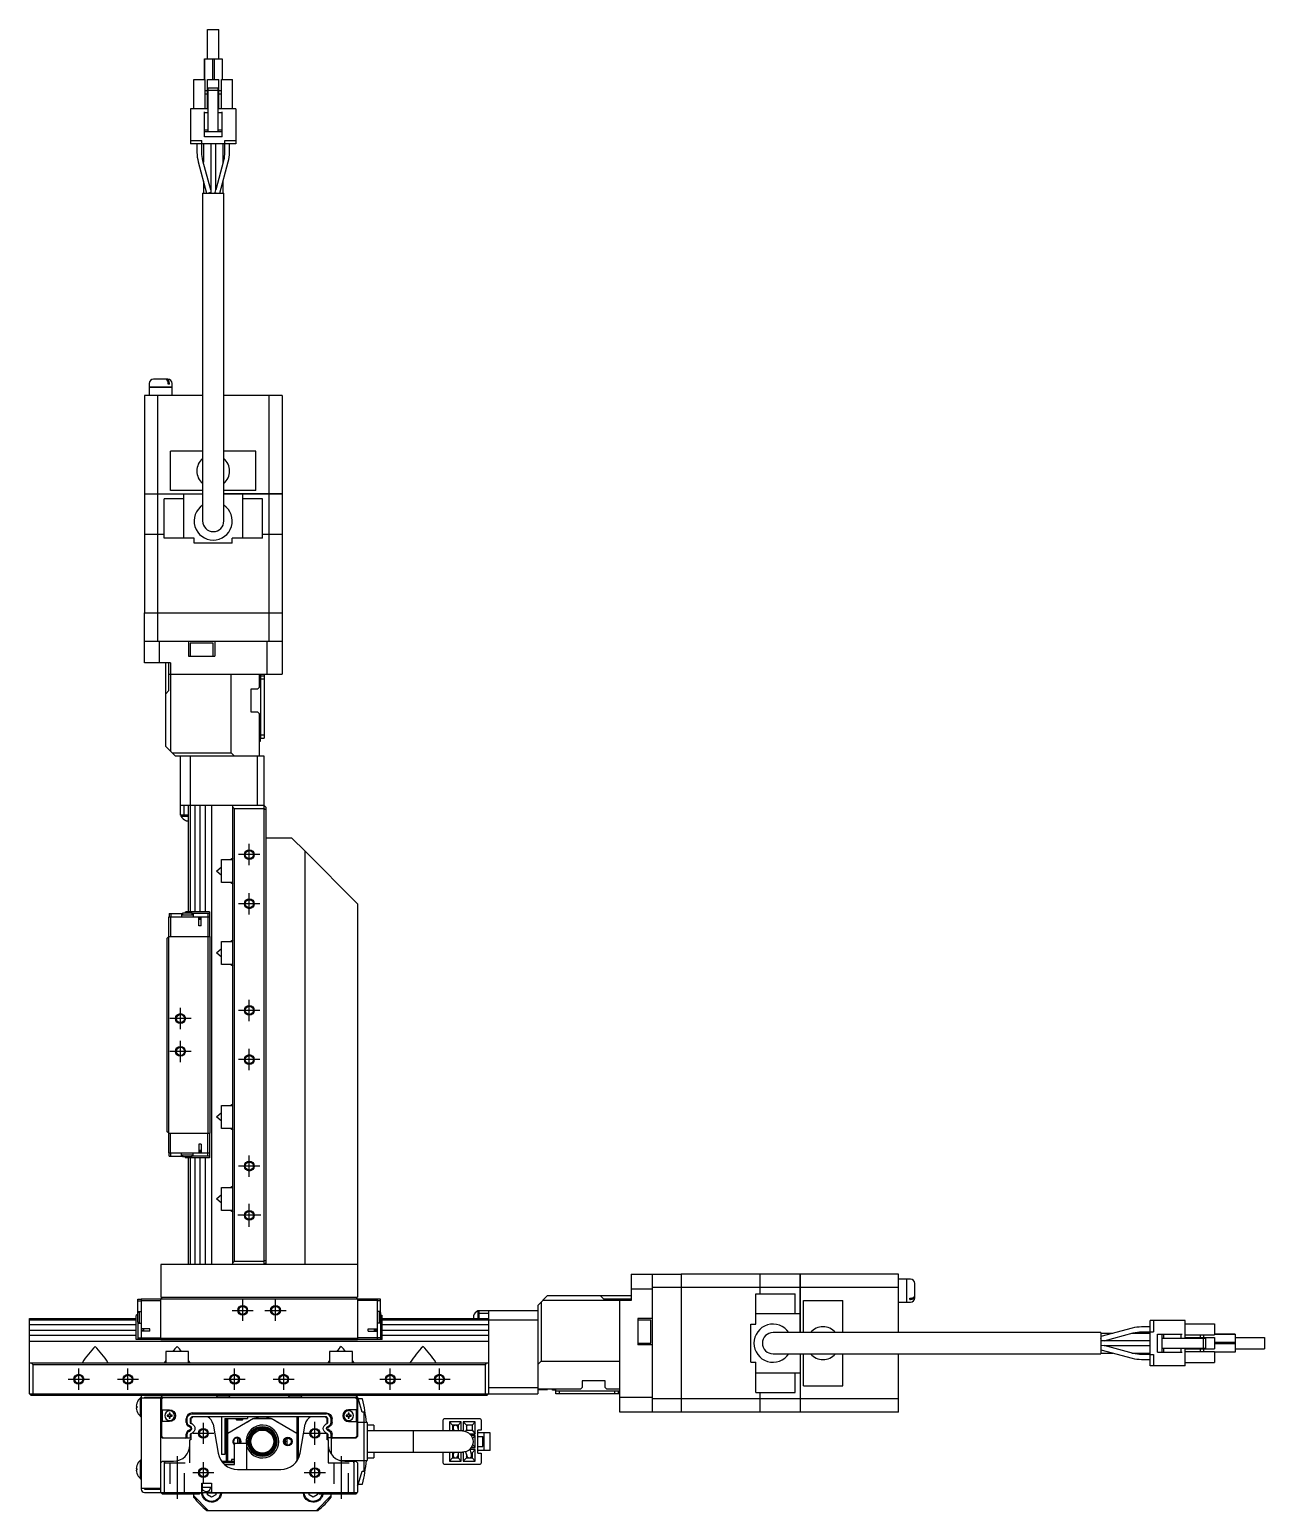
# Model space of a CAD drawing. Extents: x 0 to 1558, y -8 to 1234.
# Drawn here: x 783.4 to 1160, y 394.8 to 846.4 of the extents above; entities that cross this region are included whole.
import ezdxf

# ---------------------------------------------------------------- set-up
doc = ezdxf.new("R2010")
doc.units = 0
doc.header["$LTSCALE"] = 0.5
doc.linetypes.add('CENTER', pattern=[50.8, 31.75, -6.35, 6.35, -6.35])
doc.linetypes.add('DASHED', pattern=[19.05, 12.7, -6.35])
for name, color, linetype in [('MSM_CENTER', 1, 'CENTER'), ('MSM_CONTINUOUS', 7, 'CONTINUOUS'), ('MSM_DASHED', 4, 'DASHED'), ('MSM_NARROW', 5, 'CONTINUOUS')]:
    doc.layers.add(name, color=color, linetype=linetype)

msp = doc.modelspace()

# ---------------------------------------------------------------- linework, layer by layer
at = {"layer": 'MSM_CENTER'}
for p, q in [((850.4, 591.54), (850.4, 598.04)), ((853.65, 594.79), (847.15, 594.79)), ((850.4, 576.54), (850.4, 583.04)), ((853.65, 579.79), (847.15, 579.79)), ((829.4, 541.54), (829.4, 548.04)), ((853.65, 547.29), (847.15, 547.29)), ((850.4, 544.04), (850.4, 550.54)), ((832.65, 544.79), (826.15, 544.79)), ((829.4, 531.54), (829.4, 538.04)), ((832.65, 534.79), (826.15, 534.79)), ((850.4, 529.04), (850.4, 535.54)), ((853.65, 532.29), (847.15, 532.29)), ((850.4, 496.54), (850.4, 503.04)), ((853.65, 499.79), (847.15, 499.79)), ((850.4, 481.29), (850.4, 488.29)), ((853.9, 484.79), (846.9, 484.79)), ((848.4, 452.56), (848.4, 459.02)), ((858.4, 452.56), (858.4, 459.02)), ((845.17, 455.79), (851.63, 455.79)), ((855.17, 455.79), (861.63, 455.79)), ((795.17, 434.79), (801.63, 434.79)), ((798.4, 431.56), (798.4, 438.02)), ((810.17, 434.79), (816.63, 434.79)), ((813.4, 431.56), (813.4, 438.02)), ((842.67, 434.79), (849.13, 434.79)), ((845.9, 431.56), (845.9, 438.02)), ((857.67, 434.79), (864.13, 434.79)), ((860.9, 431.56), (860.9, 438.02)), ((890.17, 434.79), (896.63, 434.79)), ((893.4, 431.56), (893.4, 438.02)), ((905.17, 434.79), (911.63, 434.79)), ((908.4, 431.56), (908.4, 438.02)), ((836.4, 415.06), (836.4, 421.52)), ((870.4, 414.79), (870.4, 421.79)), ((839.63, 418.29), (833.17, 418.29)), ((873.9, 418.29), (866.9, 418.29)), ((828.4, 411.29), (828.4, 398.29)), ((878.4, 411.29), (878.4, 398.29)), ((836.4, 403.06), (836.4, 409.52)), ((870.4, 403.06), (870.4, 409.52)), ((839.63, 406.29), (833.17, 406.29)), ((873.63, 406.29), (867.17, 406.29))]:
    msp.add_line(p, q, dxfattribs=at)
at = {"layer": 'MSM_CONTINUOUS'}
for p, q in [((837.7, 837.49), (837.7, 846.39)), ((837.7, 837.49), (837.7, 846.39)), ((837.7, 846.39), (841.1, 846.39)), ((837.7, 837.49), (837.7, 846.39)), ((841.1, 837.49), (841.1, 846.39)), ((836.7, 836.54), (836.7, 837.49)), ((836.7, 837.49), (836.7, 837.49)), ((836.7, 837.49), (836.7, 831.14)), ((836.7, 837.49), (842.1, 837.49)), ((836.7, 836.24), (836.7, 836.54)), ((836.7, 831.14), (836.7, 836.24)), ((839.15, 837.49), (839.15, 831.14)), ((839.65, 837.49), (839.65, 831.14)), ((842.1, 837.49), (842.1, 831.14)), ((833.5, 831.14), (836.9, 831.14)), ((833.5, 822.24), (833.5, 831.14)), ((836.7, 834.44), (836.7, 834.74)), ((836.7, 834.74), (836.7, 834.56)), ((836.7, 834.56), (836.7, 831.14)), ((836.7, 831.14), (836.7, 834.44)), ((836.9, 822.24), (836.9, 831.14)), ((837.7, 822.24), (837.7, 831.14)), ((837.7, 831.14), (841.1, 831.14)), ((841.1, 822.24), (841.1, 831.14)), ((841.9, 831.14), (845.3, 831.14)), ((841.9, 822.24), (841.9, 831.14)), ((845.3, 822.24), (845.3, 831.14)), ((836.9, 827.79), (837.7, 827.79)), ((836.9, 826.79), (837.7, 826.79)), ((840.9, 828.54), (837.9, 828.54)), ((837.9, 815.24), (837.9, 828.54)), ((840.9, 827.84), (837.9, 827.84)), ((840.9, 815.24), (840.9, 828.54)), ((841.1, 827.79), (841.9, 827.79)), ((841.1, 826.79), (841.9, 826.79)), ((837.9, 822.24), (832.5, 822.24)), ((832.5, 822.24), (832.5, 811.54)), ((846.3, 822.24), (840.9, 822.24)), ((846.3, 822.24), (846.3, 811.54)), ((836.7, 813.74), (836.7, 821.29)), ((837.9, 820.99), (836.7, 820.99)), ((842.1, 820.99), (840.9, 820.99)), ((842.1, 813.74), (842.1, 821.29)), ((837.9, 815.74), (836.7, 815.74)), ((842.1, 815.24), (836.7, 815.24)), ((842.1, 813.74), (836.7, 813.74)), ((842.1, 815.74), (840.9, 815.74)), ((832.5, 812.54), (835.9, 812.54)), ((846.3, 811.54), (832.5, 811.54)), ((834.45, 811.54), (834.45, 808.92)), ((835.9, 811.54), (835.9, 812.54)), ((835.95, 808.92), (835.95, 811.54)), ((836.4, 811.54), (836.4, 805.97)), ((838.65, 811.54), (838.65, 796.54)), ((840.15, 797.57), (840.15, 811.54)), ((842.4, 805.97), (842.4, 811.54)), ((842.85, 811.54), (842.85, 808.91)), ((842.9, 811.54), (842.9, 812.54)), ((842.9, 812.54), (846.3, 812.54)), ((844.35, 808.91), (844.35, 811.54)), ((834.83, 806.03), (837.37, 796.54)), ((838.65, 797.58), (836.28, 806.42)), ((842.52, 806.42), (840.15, 797.58)), ((841.43, 796.54), (843.97, 806.03)), ((842.58, 806.64), (842.52, 806.42)), ((836.4, 800.17), (836.4, 796.54)), ((842.4, 796.54), (842.4, 800.17)), ((836.15, 796.54), (842.65, 796.54)), ((836.15, 796.54), (836.15, 696.54)), ((838.65, 796.63), (838.36, 796.54)), ((840.04, 796.68), (840.15, 797.57)), ((840.15, 796.54), (840.15, 796.64)), ((842.65, 696.54), (842.65, 796.54)), ((819.9, 738.49), (819.9, 737.34)), ((826.9, 737.34), (819.9, 737.34)), ((819.9, 737.29), (819.9, 734.79)), ((826.9, 737.29), (819.9, 737.29)), ((819.95, 737.34), (819.95, 737.29)), ((825.6, 739.79), (821.2, 739.79)), ((825.69, 738.29), (825.69, 738.49)), ((826.05, 738.29), (825.69, 738.29)), ((826.05, 738.29), (826.05, 738.49)), ((826.85, 737.29), (826.85, 737.34)), ((826.9, 737.34), (826.9, 738.49)), ((826.9, 734.79), (826.9, 737.29)), ((836.15, 734.79), (818.4, 734.79)), ((818.4, 734.79), (818.4, 704.84)), ((822.43, 734.79), (822.43, 704.84)), ((860.4, 734.79), (842.65, 734.79)), ((856.37, 734.79), (856.37, 704.84)), ((860.4, 734.79), (860.4, 704.84)), ((826.4, 705.79), (826.4, 717.79)), ((836.15, 717.79), (826.4, 717.79)), ((852.4, 717.79), (842.65, 717.79)), ((852.4, 705.79), (852.4, 717.79)), ((818.4, 704.84), (836.15, 704.84)), ((818.4, 704.79), (818.4, 692.54)), ((818.4, 704.79), (836.15, 704.79)), ((818.45, 704.84), (818.45, 704.79)), ((822.43, 704.79), (822.43, 692.54)), ((822.69, 704.84), (822.69, 704.79)), ((836.15, 705.79), (826.4, 705.79)), ((830.4, 691.29), (830.4, 704.79)), ((852.4, 705.79), (842.65, 705.79)), ((842.65, 704.84), (860.4, 704.84)), ((860.4, 704.79), (842.65, 704.79)), ((848.4, 691.29), (848.4, 704.79)), ((856.11, 704.84), (856.11, 704.79)), ((856.37, 704.79), (856.37, 692.54)), ((860.35, 704.84), (860.35, 704.79)), ((860.4, 704.79), (860.4, 692.54)), ((824.4, 691.29), (824.4, 703.29)), ((830.4, 703.29), (824.4, 703.29)), ((854.4, 703.29), (848.4, 703.29)), ((854.4, 691.29), (854.4, 703.29)), ((818.4, 692.54), (824.4, 692.54)), ((818.4, 692.49), (818.4, 668.54)), ((818.4, 692.49), (824.4, 692.49)), ((818.45, 692.54), (818.45, 692.49)), ((822.43, 692.49), (822.43, 668.54)), ((822.69, 692.54), (822.69, 692.49)), ((833.62, 691.29), (824.4, 691.29)), ((833.62, 689.79), (833.62, 691.29)), ((854.4, 691.29), (845.18, 691.29)), ((845.18, 689.79), (845.18, 691.29)), ((854.4, 692.54), (860.4, 692.54)), ((854.4, 692.49), (860.4, 692.49)), ((856.11, 692.54), (856.11, 692.49)), ((856.37, 692.49), (856.37, 668.54)), ((860.35, 692.54), (860.35, 692.49)), ((860.4, 692.49), (860.4, 668.54)), ((845.18, 689.79), (833.62, 689.79)), ((818.4, 668.54), (860.4, 668.54)), ((818.4, 668.49), (860.4, 668.49)), ((818.4, 653.29), (818.4, 668.49)), ((818.45, 668.54), (818.45, 668.49)), ((822.43, 668.49), (822.43, 659.79)), ((822.69, 668.54), (822.69, 668.49)), ((856.11, 668.54), (856.11, 668.49)), ((856.37, 668.49), (856.37, 659.79)), ((860.35, 668.54), (860.35, 668.49)), ((860.4, 668.49), (860.4, 649.79)), ((860.4, 659.79), (818.4, 659.79)), ((822.9, 659.79), (822.9, 653.29)), ((831.9, 659.79), (831.9, 655.29)), ((839.9, 659.79), (839.9, 655.29)), ((855.9, 649.79), (855.9, 659.79)), ((831.9, 655.29), (839.9, 655.29)), ((839.4, 659.29), (832.4, 659.29)), ((832.4, 659.29), (832.4, 655.29)), ((839.4, 655.29), (839.4, 659.29)), ((826.4, 653.29), (818.4, 653.29)), ((824.9, 627.79), (824.9, 653.29)), ((825.9, 644.79), (825.9, 653.29)), ((826.4, 653.29), (826.4, 626.29)), ((825.9, 649.79), (860.4, 649.79)), ((844.9, 625.79), (844.9, 649.79)), ((852.9, 645.29), (853.4, 645.79)), ((853.4, 649.79), (853.4, 645.79)), ((853.9, 630.29), (853.9, 649.79)), ((853.9, 649.29), (854.9, 649.29)), ((854.9, 648.29), (853.9, 648.29)), ((854.9, 649.79), (854.9, 630.29)), ((824.9, 643.79), (825.9, 644.79)), ((850.9, 645.29), (850.9, 638.29)), ((852.9, 645.29), (850.9, 645.29)), ((850.9, 638.29), (852.9, 638.29)), ((853.4, 637.79), (852.9, 638.29)), ((853.4, 637.79), (853.4, 624.79)), ((824.9, 627.79), (826.9, 625.79)), ((853.4, 630.29), (854.9, 630.29)), ((853.7, 629.29), (853.4, 629.29)), ((853.4, 627.79), (853.5, 627.79)), ((853.5, 624.79), (853.5, 627.79)), ((853.7, 630.29), (853.7, 629.29)), ((853.9, 631.29), (854.9, 631.29)), ((826.9, 625.79), (844.9, 625.79)), ((827.9, 624.79), (826.9, 625.79)), ((854.9, 624.79), (827.9, 624.79)), ((829.4, 606.79), (829.4, 624.79)), ((832.4, 624.79), (832.4, 609.79)), ((844.9, 625.79), (845.9, 624.79)), ((852.9, 609.79), (852.9, 624.79)), ((854.9, 608.8), (854.9, 624.79)), ((854.9, 609.79), (829.4, 609.79)), ((830.4, 609.79), (830.4, 606.79)), ((831.9, 577.29), (831.9, 609.79)), ((832.41, 609.79), (832.41, 577.29)), ((833.79, 609.79), (833.79, 577.29)), ((835.4, 577.29), (835.4, 609.79)), ((837.01, 577.29), (837.01, 609.79)), ((838.9, 609.79), (838.9, 469.79)), ((845.4, 469.79), (845.4, 609.79)), ((855.4, 609.29), (854.9, 609.79)), ((831.9, 606.79), (829.4, 606.79)), ((829.55, 606.79), (829.55, 606.54)), ((829.55, 606.54), (831.9, 606.54)), ((831.06, 605.14), (831.9, 605.14)), ((845.9, 608.79), (845.4, 609.29)), ((845.9, 470.79), (845.9, 608.79)), ((854.9, 608.79), (845.9, 608.79)), ((854.9, 470.79), (854.9, 608.79)), ((855.4, 609.29), (855.4, 469.79)), ((863.4, 599.79), (855.4, 599.79)), ((867.4, 595.79), (863.4, 599.79)), ((841.9, 586.29), (841.9, 593.29)), ((841.9, 593.29), (845.4, 593.29)), ((844.53, 593.29), (845.28, 593.69)), ((845.28, 593.69), (845.4, 593.54)), ((867.4, 469.79), (867.4, 595.79)), ((883.4, 579.79), (867.4, 595.79)), ((840.4, 589.79), (841.9, 591.11)), ((841.9, 588.47), (840.4, 589.79)), ((845.4, 586.29), (841.9, 586.29)), ((845.28, 585.89), (844.53, 586.29)), ((845.4, 586.05), (845.28, 585.89)), ((883.4, 579.79), (883.4, 459.79)), ((825.9, 503.79), (825.9, 575.79)), ((825.9, 575.79), (838.3, 575.79)), ((826, 576.79), (826, 575.79)), ((826, 576.79), (830, 576.79)), ((826.4, 575.79), (826.4, 569.79)), ((826.5, 576.79), (826.5, 575.79)), ((829.7, 576.79), (829.7, 575.79)), ((829.7, 576.39), (833.3, 576.39)), ((833, 576.89), (830, 576.89)), ((830, 576.89), (830, 576.39)), ((830.73, 576.89), (830.97, 577.29)), ((838.3, 577.29), (830.97, 577.29)), ((833, 576.39), (833, 576.89)), ((838.3, 576.79), (833, 576.79)), ((833.3, 576.79), (833.3, 575.79)), ((835.05, 573.09), (835.05, 575.79)), ((835.75, 574.99), (835.05, 574.99)), ((835.4, 574.99), (835.4, 575.79)), ((835.75, 573.09), (835.75, 575.79)), ((837.8, 576.79), (837.8, 569.79)), ((838.3, 577.29), (838.3, 569.79)), ((825.4, 569.29), (825.9, 569.79)), ((825.4, 510.29), (825.4, 569.29)), ((825.9, 569.79), (838.4, 569.79)), ((835.75, 573.09), (835.05, 573.09)), ((837.9, 509.79), (837.9, 569.79)), ((838.4, 569.79), (838.4, 509.79)), ((840.4, 564.79), (841.9, 566.12)), ((841.9, 563.47), (840.4, 564.79)), ((841.9, 561.29), (841.9, 568.29)), ((841.9, 568.29), (845.4, 568.29)), ((844.53, 568.29), (845.28, 568.69)), ((845.28, 568.69), (845.4, 568.54)), ((845.4, 561.29), (841.9, 561.29)), ((845.28, 560.89), (844.53, 561.29)), ((845.4, 561.05), (845.28, 560.89)), ((840.4, 514.79), (841.9, 516.11)), ((841.9, 511.29), (841.9, 518.29)), ((841.9, 518.29), (845.4, 518.29)), ((844.53, 518.29), (845.28, 518.69)), ((845.28, 518.69), (845.4, 518.54)), ((841.9, 513.47), (840.4, 514.79)), ((845.4, 511.29), (841.9, 511.29)), ((845.28, 510.89), (844.53, 511.29)), ((845.4, 511.05), (845.28, 510.89)), ((825.9, 509.79), (825.4, 510.29)), ((825.9, 509.79), (838.4, 509.79)), ((826.4, 503.79), (826.4, 509.79)), ((835.05, 506.49), (835.05, 503.79)), ((835.75, 506.49), (835.05, 506.49)), ((835.75, 506.49), (835.75, 503.79)), ((837.8, 502.79), (837.8, 509.79)), ((838.3, 509.79), (838.3, 502.29)), ((825.9, 503.79), (838.3, 503.79)), ((826, 502.79), (826, 503.79)), ((826, 502.79), (830, 502.79)), ((826.5, 502.79), (826.5, 503.79)), ((829.7, 502.79), (829.7, 503.79)), ((829.7, 503.19), (833.3, 503.19)), ((830, 503.19), (830, 502.69)), ((830, 502.74), (833, 502.74)), ((830, 502.69), (830.73, 502.69)), ((830.7, 502.74), (830.97, 502.29)), ((838.3, 502.29), (830.97, 502.29)), ((831.9, 469.79), (831.9, 502.29)), ((832.41, 502.29), (832.41, 469.79)), ((833, 502.74), (833, 503.19)), ((838.3, 502.79), (833, 502.79)), ((833.3, 502.79), (833.3, 503.79)), ((833.79, 502.29), (833.79, 469.79)), ((835.75, 504.59), (835.05, 504.59)), ((835.4, 503.79), (835.4, 504.59)), ((835.4, 469.79), (835.4, 502.29)), ((837.01, 469.79), (837.01, 502.29)), ((841.9, 486.29), (841.9, 493.29)), ((841.9, 493.29), (845.4, 493.29)), ((844.53, 493.29), (845.28, 493.69)), ((845.28, 493.69), (845.4, 493.54)), ((840.4, 489.79), (841.9, 491.11)), ((841.9, 488.47), (840.4, 489.79)), ((845.4, 486.29), (841.9, 486.29)), ((845.28, 485.89), (844.53, 486.29)), ((845.4, 486.05), (845.28, 485.89)), ((823.4, 469.79), (823.4, 459.79)), ((883.4, 469.79), (823.4, 469.79)), ((845.4, 470.29), (845.9, 470.79)), ((845.9, 470.79), (854.9, 470.79)), ((854.9, 469.79), (854.9, 470.79)), ((854.9, 469.79), (855.4, 470.29)), ((966.9, 466.79), (966.9, 458.79)), ((966.9, 466.79), (982.1, 466.79)), ((973.4, 424.79), (973.4, 466.79)), ((982.1, 466.79), (982.1, 424.79)), ((982.15, 466.74), (982.1, 466.74)), ((982.15, 466.79), (982.15, 424.79)), ((1006.1, 466.79), (982.15, 466.79)), ((1006.1, 466.79), (1006.1, 460.79)), ((1006.15, 466.74), (1006.1, 466.74)), ((1006.15, 466.79), (1006.15, 460.79)), ((1018.4, 466.79), (1006.15, 466.79)), ((1018.4, 449.04), (1018.4, 466.79)), ((1018.45, 466.74), (1018.4, 466.74)), ((1018.45, 466.79), (1018.45, 449.04)), ((1048.4, 466.79), (1018.45, 466.79)), ((1048.4, 449.04), (1048.4, 466.79)), ((1050.9, 465.29), (1048.4, 465.29)), ((1050.9, 458.29), (1050.9, 465.29)), ((1050.95, 465.24), (1050.9, 465.24)), ((1050.95, 458.29), (1050.95, 465.29)), ((1052.1, 465.29), (1050.95, 465.29)), ((973.4, 462.29), (966.9, 462.29)), ((982.1, 462.76), (973.4, 462.76)), ((982.15, 462.51), (982.1, 462.51)), ((1006.1, 462.76), (982.15, 462.76)), ((1004.9, 451.57), (1004.9, 460.79)), ((1004.9, 460.79), (1016.9, 460.79)), ((1006.15, 462.51), (1006.1, 462.51)), ((1018.4, 462.76), (1006.15, 462.76)), ((1016.9, 454.79), (1016.9, 460.79)), ((1018.45, 462.51), (1018.4, 462.51)), ((1048.4, 462.76), (1018.45, 462.76)), ((1053.4, 459.59), (1053.4, 463.99)), ((816.4, 459.19), (817.4, 459.19)), ((816.4, 455.19), (816.4, 459.19)), ((816.4, 458.69), (817.4, 458.69)), ((817.4, 459.29), (817.4, 446.89)), ((817.4, 459.29), (889.4, 459.29)), ((817.4, 458.79), (823.4, 458.79)), ((823.4, 459.79), (883.4, 459.79)), ((823.4, 459.29), (823.9, 459.79)), ((823.4, 446.79), (823.4, 459.29)), ((882.9, 459.79), (883.4, 459.29)), ((883.4, 459.29), (883.4, 446.79)), ((889.4, 458.79), (883.4, 458.79)), ((889.4, 459.29), (889.4, 446.89)), ((890.4, 459.19), (889.4, 459.19)), ((890.4, 458.69), (889.4, 458.69)), ((890.4, 455.19), (890.4, 459.19)), ((938.4, 457.29), (941.4, 460.29)), ((938.4, 457.29), (938.4, 430.29)), ((939.4, 458.29), (939.4, 440.29)), ((966.9, 458.79), (939.9, 458.79)), ((941.4, 460.29), (966.9, 460.29)), ((957.4, 460.29), (958.4, 459.29)), ((958.4, 459.29), (966.9, 459.29)), ((963.4, 424.79), (963.4, 459.29)), ((1019.4, 449.04), (1019.4, 458.79)), ((1019.4, 458.79), (1031.4, 458.79)), ((1031.4, 449.04), (1031.4, 458.79)), ((1048.4, 458.29), (1050.9, 458.29)), ((1050.9, 458.34), (1050.95, 458.34)), ((1050.95, 458.29), (1052.1, 458.29)), ((1051.9, 459.5), (1052.1, 459.5)), ((1051.9, 459.15), (1051.9, 459.5)), ((1051.9, 459.15), (1052.1, 459.15)), ((783.4, 430.29), (783.4, 453.29)), ((783.4, 453.29), (815.9, 453.29)), ((815.9, 452.79), (783.4, 452.79)), ((816.35, 454.49), (815.9, 454.22)), ((815.9, 446.89), (815.9, 454.22)), ((816.3, 455.19), (816.3, 454.46)), ((816.8, 455.19), (816.3, 455.19)), ((816.35, 455.19), (816.35, 452.19)), ((816.35, 452.19), (816.8, 452.19)), ((816.4, 455.49), (817.4, 455.49)), ((816.4, 452.19), (816.4, 446.89)), ((816.4, 451.89), (817.4, 451.89)), ((816.8, 455.49), (816.8, 451.89)), ((890.4, 455.49), (889.4, 455.49)), ((890.4, 451.89), (889.4, 451.89)), ((890, 455.49), (890, 451.89)), ((890.5, 455.19), (890, 455.19)), ((890, 452.19), (890.5, 452.19)), ((890.4, 452.19), (890.4, 446.89)), ((890.5, 452.19), (890.5, 455.19)), ((890.5, 454.46), (890.9, 454.22)), ((890.9, 446.89), (890.9, 454.22)), ((890.9, 453.29), (923.4, 453.29)), ((923.4, 452.79), (890.9, 452.79)), ((918.75, 454.13), (918.75, 453.29)), ((920.15, 455.64), (920.15, 453.29)), ((920.4, 455.64), (920.15, 455.64)), ((920.4, 455.79), (938.4, 455.79)), ((920.4, 455.79), (920.4, 453.29)), ((923.4, 454.79), (920.4, 454.79)), ((923.4, 455.79), (923.4, 430.29)), ((938.4, 452.79), (923.4, 452.79)), ((973.4, 453.29), (968.9, 453.29)), ((968.9, 453.29), (968.9, 445.29)), ((972.9, 452.79), (968.9, 452.79)), ((972.9, 445.79), (972.9, 452.79)), ((1004.9, 454.79), (1018.4, 454.79)), ((1125.15, 438.89), (1125.15, 452.69)), ((1135.85, 452.69), (1125.15, 452.69)), ((1126.15, 452.69), (1126.15, 449.29)), ((1135.85, 447.29), (1135.85, 452.69)), ((1135.85, 451.69), (1144.75, 451.69)), ((1144.75, 451.69), (1144.75, 448.29)), ((815.9, 451.4), (783.4, 451.4)), ((783.4, 449.79), (815.9, 449.79)), ((783.4, 448.19), (815.9, 448.19)), ((816.4, 447.39), (823.4, 447.39)), ((820.1, 450.14), (817.4, 450.14)), ((817.4, 449.79), (818.2, 449.79)), ((820.1, 449.44), (817.4, 449.44)), ((818.2, 449.44), (818.2, 450.14)), ((820.1, 449.44), (820.1, 450.14)), ((823.4, 447.29), (883.4, 447.29)), ((890.4, 447.39), (883.4, 447.39)), ((886.7, 450.14), (889.4, 450.14)), ((886.7, 449.44), (886.7, 450.14)), ((886.7, 449.44), (889.4, 449.44)), ((888.6, 449.44), (888.6, 450.14)), ((888.6, 449.79), (889.4, 449.79)), ((923.4, 451.4), (890.9, 451.4)), ((890.9, 449.79), (923.4, 449.79)), ((890.9, 448.19), (923.4, 448.19)), ((1003.4, 440.01), (1003.4, 451.57)), ((1003.4, 451.57), (1004.9, 451.57)), ((1110.15, 449.04), (1010.15, 449.04)), ((1119.63, 450.36), (1110.15, 447.82)), ((1110.15, 449.04), (1110.15, 442.54)), ((1113.78, 448.79), (1110.15, 448.79)), ((1111.18, 446.54), (1120.02, 448.92)), ((1125.15, 448.79), (1119.57, 448.79)), ((1125.15, 450.74), (1122.52, 450.74)), ((1122.52, 449.24), (1125.15, 449.24)), ((1125.15, 449.29), (1126.15, 449.29)), ((1127.35, 443.09), (1127.35, 448.49)), ((1127.35, 448.49), (1134.9, 448.49)), ((1128.85, 443.09), (1128.85, 448.49)), ((1128.85, 447.29), (1142.15, 447.29)), ((1129.35, 447.29), (1129.35, 448.49)), ((1134.6, 447.29), (1134.6, 448.49)), ((1135.85, 448.29), (1144.75, 448.29)), ((1135.85, 447.49), (1144.75, 447.49)), ((1140.4, 448.29), (1140.4, 447.49)), ((1141.4, 448.29), (1141.4, 447.49)), ((1141.45, 444.29), (1141.45, 447.29)), ((1142.15, 444.29), (1142.15, 447.29)), ((1144.75, 448.49), (1148.05, 448.49)), ((1148.17, 448.49), (1144.75, 448.49)), ((1144.75, 448.49), (1149.85, 448.49)), ((1151.1, 448.49), (1144.75, 448.49)), ((1144.75, 447.49), (1144.75, 444.09)), ((1148.05, 448.49), (1148.35, 448.49)), ((1148.35, 448.49), (1148.17, 448.49)), ((1149.85, 448.49), (1150.15, 448.49)), ((1150.15, 448.49), (1151.1, 448.49)), ((1151.1, 448.49), (1151.1, 448.49)), ((1151.1, 448.49), (1151.1, 443.09)), ((1151.1, 447.49), (1160, 447.49)), ((1151.1, 447.49), (1160, 447.49)), ((1151.1, 447.49), (1160, 447.49)), ((1160, 447.49), (1160, 444.09)), ((923.4, 446.29), (783.4, 446.29)), ((823.4, 446.89), (815.9, 446.89)), ((883.4, 446.79), (823.4, 446.79)), ((824.9, 443.29), (824.9, 439.79)), ((831.9, 443.29), (824.9, 443.29)), ((831.9, 439.79), (831.9, 443.29)), ((881.9, 443.29), (874.9, 443.29)), ((874.9, 443.29), (874.9, 439.79)), ((881.9, 439.79), (881.9, 443.29)), ((890.9, 446.89), (883.4, 446.89)), ((968.9, 445.79), (972.9, 445.79)), ((973.4, 445.29), (968.9, 445.29)), ((1110.15, 446.83), (1110.24, 446.54)), ((1125.15, 446.54), (1110.15, 446.54)), ((1110.15, 445.04), (1110.24, 445.04)), ((1110.15, 443.77), (1119.64, 441.22)), ((1110.15, 442.79), (1113.78, 442.79)), ((1110.28, 445.16), (1111.18, 445.04)), ((1111.18, 445.04), (1125.15, 445.04)), ((1120.03, 442.67), (1111.18, 445.04)), ((1119.57, 442.79), (1125.15, 442.79)), ((1120.25, 442.62), (1120.02, 442.67)), ((1127.35, 443.09), (1134.9, 443.09)), ((1128.85, 444.29), (1142.15, 444.29)), ((1129.35, 443.09), (1129.35, 444.29)), ((1134.6, 443.09), (1134.6, 444.29)), ((1135.85, 438.89), (1135.85, 444.29)), ((1135.85, 444.09), (1144.75, 444.09)), ((1135.85, 443.29), (1144.75, 443.29)), ((1140.4, 444.09), (1140.4, 443.29)), ((1141.4, 444.09), (1141.4, 443.29)), ((1151.1, 446.04), (1144.75, 446.04)), ((1151.1, 445.54), (1144.75, 445.54)), ((1144.75, 443.29), (1144.75, 439.89)), ((1151.1, 443.09), (1144.75, 443.09)), ((1151.1, 444.09), (1160, 444.09)), ((783.4, 439.79), (923.4, 439.79)), ((783.9, 439.79), (784.4, 439.29)), ((784.4, 439.29), (784.4, 430.3)), ((784.4, 439.29), (922.4, 439.29)), ((799.66, 439.79), (799.5, 439.92)), ((807.14, 439.79), (807.3, 439.92)), ((824.66, 439.79), (824.5, 439.92)), ((832.14, 439.79), (832.3, 439.92)), ((874.66, 439.79), (874.5, 439.92)), ((882.14, 439.79), (882.3, 439.92)), ((899.66, 439.79), (899.5, 439.92)), ((907.14, 439.79), (907.3, 439.92)), ((922.4, 439.29), (922.9, 439.79)), ((922.4, 430.3), (922.4, 439.29)), ((939.4, 440.29), (938.4, 439.29)), ((939.4, 440.29), (963.4, 440.29)), ((1003.4, 440.01), (1004.9, 440.01)), ((1004.9, 430.79), (1004.9, 440.01)), ((1010.15, 442.54), (1110.15, 442.54)), ((1018.4, 442.54), (1018.4, 424.79)), ((1018.45, 442.54), (1018.45, 424.79)), ((1019.4, 432.79), (1019.4, 442.54)), ((1031.4, 432.79), (1031.4, 442.54)), ((1048.4, 424.79), (1048.4, 442.54)), ((1125.15, 442.34), (1122.52, 442.34)), ((1122.52, 440.84), (1125.15, 440.84)), ((1125.15, 442.29), (1126.15, 442.29)), ((1135.85, 438.89), (1125.15, 438.89)), ((1126.15, 442.29), (1126.15, 438.89)), ((1135.85, 439.89), (1144.75, 439.89)), ((958.9, 434.29), (951.9, 434.29)), ((951.9, 434.29), (951.9, 432.29)), ((958.9, 432.29), (958.9, 434.29)), ((1004.9, 436.79), (1018.4, 436.79)), ((1016.9, 430.79), (1016.9, 436.79)), ((783.4, 430.29), (784.4, 430.29)), ((783.4, 430.29), (783.9, 429.79)), ((922.9, 429.79), (783.9, 429.79)), ((784.4, 430.3), (922.4, 430.3)), ((817.24, 423.44), (817.24, 429.14)), ((817.4, 429.14), (817.24, 429.14)), ((817.4, 429.29), (817.4, 401.29)), ((817.4, 429.09), (823.4, 429.09)), ((818.4, 429.29), (883.4, 429.29)), ((818.4, 429.29), (818.4, 429.09)), ((818.4, 429.18), (823.4, 429.18)), ((823.9, 429.79), (823.4, 429.29)), ((823.4, 400.3), (823.4, 429.29)), ((824.1, 429.29), (823.6, 428.79)), ((824.15, 429.19), (823.65, 428.69)), ((824.15, 429.19), (882.65, 429.19)), ((840.25, 429.79), (840.6, 429.44)), ((840.6, 429.44), (844.2, 429.44)), ((844.2, 429.44), (844.55, 429.79)), ((862.25, 429.79), (862.6, 429.44)), ((862.6, 429.44), (866.2, 429.44)), ((866.2, 429.44), (866.55, 429.79)), ((882.65, 429.19), (883.15, 428.69)), ((882.7, 429.29), (883.2, 428.79)), ((883.4, 429.29), (882.9, 429.79)), ((883.4, 429.29), (883.4, 417.29)), ((922.4, 430.29), (938.4, 430.29)), ((922.9, 429.79), (923.4, 430.29)), ((923.4, 432.29), (938.4, 432.29)), ((951.4, 431.79), (938.4, 431.79)), ((938.4, 431.69), (941.4, 431.69)), ((941.4, 431.79), (941.4, 431.69)), ((942.9, 431.49), (942.9, 431.79)), ((943.9, 431.49), (942.9, 431.49)), ((943.9, 430.29), (943.9, 431.79)), ((943.9, 431.29), (963.4, 431.29)), ((963.4, 430.29), (943.9, 430.29)), ((944.9, 431.29), (944.9, 430.29)), ((951.4, 431.79), (951.9, 432.29)), ((958.9, 432.29), (959.4, 431.79)), ((963.4, 431.79), (959.4, 431.79)), ((961.9, 430.29), (961.9, 431.29)), ((962.9, 431.29), (962.9, 430.29)), ((963.4, 429.29), (973.4, 429.29)), ((982.15, 429.08), (982.1, 429.08)), ((1004.9, 430.79), (1016.9, 430.79)), ((1006.1, 430.79), (1006.1, 424.79)), ((1006.15, 429.08), (1006.1, 429.08)), ((1006.15, 430.79), (1006.15, 424.79)), ((1018.45, 429.08), (1018.4, 429.08)), ((1019.4, 432.79), (1031.4, 432.79)), ((815.92, 426.55), (816.09, 426.55)), ((816.09, 426.03), (815.92, 426.03)), ((816.09, 427.45), (816.09, 427.45)), ((816.09, 426.55), (816.09, 426.03)), ((816.09, 425.14), (816.09, 425.14)), ((823.6, 428.79), (823.6, 417.39)), ((823.65, 428.69), (823.65, 425.49)), ((823.65, 425.49), (826.1, 425.49)), ((823.85, 425.49), (823.85, 421.89)), ((832.97, 424.52), (873.83, 424.52)), ((883.15, 425.49), (880.7, 425.49)), ((882.95, 425.49), (882.95, 421.89)), ((883.15, 428.69), (883.15, 425.49)), ((883.2, 428.79), (883.2, 417.39)), ((884.97, 428.79), (883.65, 428.79)), ((884.8, 424.79), (883.7, 428.62)), ((885.4, 424.79), (884.8, 424.79)), ((885.4, 406.79), (885.4, 424.79)), ((982.1, 424.79), (963.4, 424.79)), ((982.1, 428.82), (973.4, 428.82)), ((982.15, 424.84), (982.1, 424.84)), ((1006.1, 428.82), (982.15, 428.82)), ((1006.1, 424.79), (982.15, 424.79)), ((1006.15, 424.84), (1006.1, 424.84)), ((1018.4, 428.82), (1006.15, 428.82)), ((1018.4, 424.79), (1006.15, 424.79)), ((1018.45, 424.84), (1018.4, 424.84)), ((1048.4, 428.82), (1018.45, 428.82)), ((1048.4, 424.79), (1018.45, 424.79)), ((817.24, 423.44), (817.4, 423.44)), ((823.6, 420.14), (823.65, 420.14)), ((823.65, 421.89), (823.65, 417.39)), ((826.1, 421.89), (823.65, 421.89)), ((825.98, 423.82), (825.35, 423.82)), ((825.35, 423.82), (825.35, 423.57)), ((825.35, 423.57), (825.98, 423.57)), ((826.23, 424.44), (825.98, 424.44)), ((825.98, 424.44), (825.98, 423.82)), ((825.98, 423.57), (825.98, 422.94)), ((825.98, 422.94), (826.23, 422.94)), ((826.23, 423.82), (826.23, 424.44)), ((826.85, 423.82), (826.23, 423.82)), ((826.23, 422.94), (826.23, 423.57)), ((826.23, 423.57), (826.85, 423.57)), ((826.85, 423.57), (826.85, 423.82)), ((831.17, 421.56), (831.17, 422.72)), ((831.47, 421.56), (831.47, 422.72)), ((832.33, 420.14), (831.82, 420.43)), ((832.48, 420.4), (831.97, 420.69)), ((832.9, 423.29), (832.4, 422.79)), ((832.4, 422.79), (832.4, 421.4)), ((832.96, 421.19), (832.4, 421.52)), ((832.6, 422.79), (832.6, 421.4)), ((832.6, 421.4), (832.96, 421.19)), ((873.9, 423.29), (832.9, 423.29)), ((832.97, 424.22), (873.83, 424.22)), ((839.34, 421.12), (840.9, 412.25)), ((841.9, 422.79), (841.9, 411.79)), ((842.9, 422.79), (842.9, 411.79)), ((842.9, 422.79), (849.9, 422.79)), ((843.4, 409.79), (843.4, 422.79)), ((843.9, 409.79), (843.9, 422.79)), ((851.69, 422.79), (843.9, 418.29)), ((846.4, 422.79), (846.4, 422.49)), ((846.4, 422.49), (848.4, 422.49)), ((846.4, 422.49), (846.6, 422.29)), ((848.2, 422.29), (846.6, 422.29)), ((848.2, 422.29), (848.4, 422.49)), ((848.4, 422.49), (848.4, 422.79)), ((849.9, 423.29), (849.9, 422.79)), ((851.69, 422.79), (857.11, 422.79)), ((864.9, 418.29), (857.11, 422.79)), ((864.9, 423.29), (864.9, 409.84)), ((865.4, 410.7), (865.4, 423.29)), ((865.9, 412.25), (867.46, 421.12)), ((873.84, 421.19), (874.4, 421.52)), ((873.84, 421.19), (874.2, 421.4)), ((874.4, 422.79), (873.9, 423.29)), ((874.2, 421.4), (874.2, 422.79)), ((874.32, 420.4), (874.83, 420.69)), ((874.4, 421.52), (874.4, 422.79)), ((874.47, 420.14), (874.98, 420.43)), ((875.33, 421.56), (875.33, 422.72)), ((875.63, 421.56), (875.63, 422.72)), ((880.58, 423.82), (879.95, 423.82)), ((879.95, 423.82), (879.95, 423.57)), ((879.95, 423.57), (880.58, 423.57)), ((880.83, 424.44), (880.58, 424.44)), ((880.58, 424.44), (880.58, 423.82)), ((880.58, 423.57), (880.58, 422.94)), ((880.58, 422.94), (880.83, 422.94)), ((880.7, 421.89), (883.15, 421.89)), ((880.83, 423.82), (880.83, 424.44)), ((881.45, 423.82), (880.83, 423.82)), ((880.83, 422.94), (880.83, 423.57)), ((880.83, 423.57), (881.45, 423.57)), ((881.45, 423.57), (881.45, 423.82)), ((883.15, 421.89), (883.15, 417.39)), ((883.2, 420.14), (883.15, 420.14)), ((885.4, 421.57), (883.4, 421.57)), ((886.4, 421.61), (885.4, 421.61)), ((886.4, 421.61), (886.4, 409.97)), ((888.4, 420.79), (886.4, 420.79)), ((888.4, 420.79), (888.4, 419.04)), ((909.5, 419.04), (909.5, 422.39)), ((920.8, 422.69), (909.8, 422.69)), ((911.5, 421.79), (911.5, 419.04)), ((915.05, 421.79), (911.5, 421.79)), ((912.4, 420.74), (911.5, 421.79)), ((914.15, 420.74), (912.4, 420.74)), ((912.4, 420.74), (912.4, 419.24)), ((912.4, 420.37), (912.78, 420.74)), ((914.34, 419.04), (913.99, 420.21)), ((914.15, 420.74), (915.05, 421.79)), ((914.15, 420.74), (914.15, 419.68)), ((915.05, 419.04), (915.05, 421.79)), ((915.65, 421.79), (915.65, 419.03)), ((919.3, 421.79), (915.65, 421.79)), ((916.6, 420.74), (915.65, 421.79)), ((916.6, 420.74), (916.6, 419.24)), ((918.35, 420.74), (916.6, 420.74)), ((916.6, 420.37), (916.98, 420.74)), ((918.35, 420.74), (919.3, 421.79)), ((918.35, 420.74), (918.35, 419.24)), ((919.3, 418.19), (919.3, 421.79)), ((921.1, 422.39), (921.1, 419.29)), ((823.4, 417.29), (823.9, 416.79)), ((823.6, 419.44), (823.65, 419.44)), ((823.6, 417.39), (824.1, 416.89)), ((823.65, 417.39), (824.15, 416.89)), ((824.5, 416.79), (823.9, 416.79)), ((824.1, 416.89), (832.4, 416.89)), ((830.93, 416.79), (825.3, 416.79)), ((830.93, 416.79), (831.14, 416.89)), ((831.17, 416.89), (831.17, 418.03)), ((831.47, 416.89), (831.47, 418.03)), ((831.82, 419.16), (832.33, 419.45)), ((831.97, 418.9), (832.48, 419.19)), ((832.3, 414.79), (832.3, 416.29)), ((832.6, 416.29), (832.3, 416.29)), ((832.96, 418.39), (832.4, 418.07)), ((832.4, 418.07), (832.4, 416.89)), ((832.96, 418.39), (832.6, 418.19)), ((832.6, 418.19), (832.6, 416.29)), ((874.4, 418.07), (873.84, 418.39)), ((874.2, 418.19), (873.84, 418.39)), ((874.2, 416.29), (874.2, 418.19)), ((874.5, 416.29), (874.2, 416.29)), ((874.83, 418.9), (874.32, 419.19)), ((874.4, 418.07), (874.4, 416.29)), ((882.7, 416.89), (874.4, 416.89)), ((874.98, 419.16), (874.47, 419.45)), ((874.5, 416.29), (874.5, 414.79)), ((875.33, 416.89), (875.33, 418.03)), ((875.4, 416.89), (875.4, 411.93)), ((875.63, 416.89), (875.63, 418.03)), ((875.66, 416.89), (875.87, 416.79)), ((882.9, 416.79), (875.87, 416.79)), ((883.15, 417.39), (882.65, 416.89)), ((883.2, 417.39), (882.7, 416.89)), ((882.9, 416.79), (883.4, 417.29)), ((883.2, 419.44), (883.15, 419.44)), ((915.4, 419.04), (886.4, 419.04)), ((900.4, 419.04), (900.4, 412.54)), ((912.4, 419.24), (912.23, 419.04)), ((912.69, 419.33), (912.4, 419.62)), ((912.4, 419.24), (912.72, 419.24)), ((912.56, 419.78), (912.77, 419.04)), ((916.6, 419.24), (916.3, 418.92)), ((916.98, 419.24), (916.6, 419.62)), ((916.6, 419.24), (918.35, 419.24)), ((917.59, 418.19), (919.3, 418.19)), ((919.3, 417.59), (918.11, 417.59)), ((918.35, 419.24), (919.3, 418.19)), ((918.51, 416.73), (919.3, 417.59)), ((919.3, 413.99), (919.3, 417.59)), ((921.1, 419.29), (920.1, 419.29)), ((920.1, 412.29), (920.1, 419.29)), ((923.9, 418.49), (920.1, 418.49)), ((920.1, 417.29), (921.6, 417.29)), ((921.6, 414.29), (921.6, 417.29)), ((921.99, 413.09), (921.99, 418.49)), ((923.9, 413.09), (923.9, 418.49)), ((842.9, 411.79), (841.9, 411.79)), ((845.9, 408.79), (845.9, 415.29)), ((845.9, 415.29), (849.6, 415.29)), ((849.6, 415.29), (849.6, 407.29)), ((865.4, 411.29), (864.9, 411.29)), ((886.4, 412.54), (915.4, 412.54)), ((888.4, 412.54), (888.4, 410.79)), ((909.5, 409.19), (909.5, 412.54)), ((911.5, 412.54), (911.5, 409.79)), ((912.4, 412.34), (912.23, 412.54)), ((912.4, 412.34), (912.4, 410.84)), ((912.72, 412.34), (912.4, 412.34)), ((912.4, 411.97), (912.69, 412.26)), ((912.78, 410.84), (912.4, 411.22)), ((912.77, 412.54), (912.56, 411.81)), ((913.99, 411.38), (914.34, 412.54)), ((914.15, 411.91), (914.15, 410.84)), ((915.05, 409.79), (915.05, 412.54)), ((915.65, 412.55), (915.65, 409.79)), ((916.44, 412.53), (916.3, 412.67)), ((916.39, 412.7), (916.75, 411.39)), ((916.6, 411.94), (916.6, 410.84)), ((916.98, 410.84), (916.6, 411.22)), ((918.2, 411.8), (917.72, 413.52)), ((919.3, 413.39), (917.75, 413.39)), ((918.04, 412.34), (918.35, 412.34)), ((918.11, 413.99), (919.3, 413.99)), ((918.35, 412.34), (919.3, 413.39)), ((918.35, 412.34), (918.35, 410.84)), ((918.51, 414.86), (919.3, 413.99)), ((919.3, 409.79), (919.3, 413.39)), ((920.1, 414.29), (921.6, 414.29)), ((923.9, 413.09), (920.1, 413.09)), ((920.1, 412.29), (921.1, 412.29)), ((921.1, 412.29), (921.1, 409.19)), ((815.92, 407.55), (816.09, 407.55)), ((816.09, 407.03), (815.92, 407.03)), ((816.09, 408.45), (816.09, 408.45)), ((816.09, 407.55), (816.09, 407.03)), ((817.24, 404.44), (817.24, 410.14)), ((817.4, 410.14), (817.24, 410.14)), ((823.4, 409.29), (823.9, 409.79)), ((823.9, 409.79), (827.3, 409.79)), ((824.4, 409.79), (824.4, 400.29)), ((841.94, 409.79), (845.9, 409.79)), ((845.9, 409.29), (842.34, 409.29)), ((842.84, 408.79), (845.9, 408.79)), ((845.9, 410.29), (845, 410.29)), ((845, 410.29), (845, 409.79)), ((846.81, 407.29), (859.99, 407.29)), ((878.03, 410.01), (885.4, 410.01)), ((879.5, 409.79), (882.9, 409.79)), ((882.4, 400.29), (882.4, 409.79)), ((882.9, 409.79), (883.4, 409.29)), ((883.4, 409.29), (883.4, 400.3)), ((883.7, 402.97), (884.8, 406.79)), ((884.8, 406.79), (885.4, 406.79)), ((885.4, 409.97), (886.4, 409.97)), ((886.4, 410.79), (888.4, 410.79)), ((909.8, 408.89), (920.8, 408.89)), ((912.4, 410.84), (911.5, 409.79)), ((911.5, 409.79), (915.05, 409.79)), ((912.4, 410.84), (914.15, 410.84)), ((914.15, 410.84), (915.05, 409.79)), ((916.6, 410.84), (915.65, 409.79)), ((915.65, 409.79), (919.3, 409.79)), ((916.6, 410.84), (918.35, 410.84)), ((918.35, 410.84), (919.3, 409.79)), ((816.09, 406.14), (816.09, 406.14)), ((817.24, 404.44), (817.4, 404.44)), ((835.9, 403.09), (838.9, 403.09)), ((835.9, 400.39), (835.9, 403.09)), ((836.1, 401.79), (836.1, 403.09)), ((838.9, 403.09), (838.9, 400.39)), ((883.65, 402.79), (884.97, 402.79)), ((823.4, 401.49), (817.4, 401.49)), ((818.4, 401.49), (818.4, 401.29)), ((818.4, 401.29), (823.4, 401.29)), ((818.4, 400.29), (837.3, 400.29)), ((835.1, 399.79), (823.91, 399.79)), ((824.61, 399.79), (824.4, 400.29)), ((833.4, 399.79), (833.4, 398.82)), ((833.4, 399.29), (837.9, 394.79)), ((835.4, 400.09), (835.1, 399.79)), ((835.6, 400.09), (835.4, 400.09)), ((835.6, 400.09), (835.8, 400.29)), ((835.8, 400.29), (835.9, 400.39)), ((836.33, 400.9), (835.9, 401.36)), ((835.9, 401.29), (835.96, 401.29)), ((836, 400.59), (835.9, 400.69)), ((835.9, 400.59), (836, 400.59)), ((835.9, 400.39), (836, 400.39)), ((836, 400.39), (836, 400.59)), ((838.9, 401.79), (836.1, 401.79)), ((837.41, 400.5), (837.3, 400.39)), ((837.3, 400.39), (838.9, 400.39)), ((837.3, 400.39), (837.3, 400.19)), ((837.3, 400.19), (839.1, 400.19)), ((837.65, 399.57), (837.65, 400.19)), ((838.9, 398.85), (837.65, 399.57)), ((838.35, 401.16), (838.69, 401.79)), ((838.64, 401.69), (838.9, 401.69)), ((838.9, 400.39), (839.2, 400.09)), ((840.15, 399.57), (838.9, 398.85)), ((839, 400.29), (883.4, 400.29)), ((871.4, 400.09), (839.2, 400.09)), ((840.15, 400.09), (840.15, 399.57)), ((868.65, 399.57), (868.65, 400.09)), ((869.9, 398.85), (868.65, 399.57)), ((871.15, 399.57), (869.9, 398.85)), ((870.9, 394.79), (875.4, 399.29)), ((871.15, 400.09), (871.15, 399.57)), ((871.7, 399.79), (871.4, 400.09)), ((882.9, 399.79), (871.7, 399.79)), ((875.4, 398.82), (875.4, 399.79)), ((882.4, 400.29), (882.19, 399.79)), ((837.43, 394.79), (871.37, 394.79))]:
    msp.add_line(p, q, dxfattribs=at)
for centre, radius in [((850.4, 594.79), 1.23), ((850.4, 579.79), 1.23), ((850.4, 547.29), 1.23), ((829.4, 544.79), 1.23), ((829.4, 534.79), 1.23), ((850.4, 532.29), 1.23), ((850.4, 499.79), 1.23), ((850.4, 484.79), 1.23), ((848.4, 455.79), 1.23), ((858.4, 455.79), 1.23), ((798.4, 434.79), 1.23), ((813.4, 434.79), 1.23), ((845.9, 434.79), 1.23), ((860.9, 434.79), 1.23), ((893.4, 434.79), 1.23), ((908.4, 434.79), 1.23), ((836.4, 418.29), 1.23), ((854.4, 415.79), 3.7), ((862.15, 415.79), 1.06), ((870.4, 418.29), 1.23), ((836.4, 406.29), 1.23), ((870.4, 406.29), 1.23)]:
    msp.add_circle(centre, radius, dxfattribs=at)
at = {"layer": 'MSM_CONTINUOUS', "extrusion": (0, 0, -1)}
for centre, radius in [((-826.1, 423.69), 1.5), ((-880.7, 423.69), 1.5), ((-854.4, 415.79), 4.5), ((-854.4, 415.79), 4.3), ((-854.4, 415.79), 4)]:
    msp.add_circle(centre, radius, dxfattribs=at)
at = {"layer": 'MSM_CONTINUOUS'}
for centre, radius, start, end in [((845.6, 808.92), 11.15, 179.9911, 195.0006), ((833.24, 808.91), 11.11, 345, 0.006), ((840.36, 788.29), 8.61, 101.4361, 106.3294), ((841.73, 801.18), 4.81, 249.4273, 254.5721), ((821.2, 738.49), 1.3, 90, 180), ((824.73, 738.99), 0.809, 33.6126, 87.2927), ((825.05, 738.91), 0.891, 28.7486, 85.0367), ((824.08, 738.52), 1.61, 359.2584, 34.7863), ((825.6, 738.49), 1.3, 0, 90), ((824.38, 738.51), 1.66, 359.4455, 29.7231), ((839.4, 711.79), 5, 130.5416, 229.4584), ((839.4, 711.79), 5, 310.5416, 49.4584), ((839.4, 696.54), 5.82, 123.9465, 56.0535), ((839.4, 696.54), 3.25, 180, 360), ((832.4, 608.11), 3.25, 208.7266, 245.6996), ((853.9, 610.29), 1.8, 303.5573, 303.749), ((855.43, 609.39), 0.794, 227.7589, 267.5692), ((855.43, 470.2), 0.794, 92.4308, 132.2411), ((853.9, 469.29), 1.8, 56.251, 56.4427), ((1052.1, 463.99), 1.3, 0, 90), ((1052.12, 461.11), 1.61, 269.2584, 304.7863), ((1052.1, 459.59), 1.3, 270, 360), ((1052.12, 460.81), 1.66, 269.4455, 299.7231), ((1052.51, 460.15), 0.891, 298.7486, 355.0367), ((1052.59, 460.46), 0.809, 303.6126, 357.2927), ((921.71, 452.79), 3.25, 118.7266, 155.6996), ((1010.15, 445.79), 5.82, 33.9465, 326.0534), ((1010.15, 445.79), 3.25, 90, 270), ((1025.4, 445.79), 5, 40.5416, 139.4584), ((1102.05, 444.88), 8.44, 11.3873, 16.3781), ((1122.52, 439.59), 11.15, 89.9911, 105.0006), ((825.83, 422.84), 31.38, 135.6092, 147.0188), ((780.97, 422.84), 31.38, 32.9812, 44.3908), ((850.83, 422.84), 31.38, 135.6092, 139.326), ((805.97, 422.84), 31.38, 40.674, 44.3908), ((900.83, 422.84), 31.38, 135.6092, 139.326), ((855.97, 422.84), 31.38, 40.674, 44.3908), ((925.83, 422.84), 31.38, 135.6092, 147.0188), ((880.97, 422.84), 31.38, 32.9812, 44.3908), ((1114.79, 443.47), 4.81, 159.4273, 164.5721), ((850.83, 422.84), 31.38, 145.7006, 147.0188), ((805.97, 422.84), 31.38, 32.9812, 34.2994), ((900.83, 422.84), 31.38, 145.7006, 147.0188), ((855.97, 422.84), 31.38, 32.9812, 34.2994), ((1025.4, 445.79), 5, 220.5416, 319.4584), ((1122.52, 451.96), 11.11, 255, 270.006), ((782.9, 431.29), 1.8, 326.251, 326.4427), ((783.81, 429.76), 0.794, 2.4308, 42.2411), ((819.6, 426.29), 3.7, 129.6218, 161.7427), ((818.4, 429.29), 1, 150, 180), ((880.82, 427.79), 3, 15.9958, 41.8103), ((922.99, 429.76), 0.794, 137.7589, 177.5692), ((923.9, 431.29), 1.8, 213.5573, 213.749), ((819.6, 426.29), 3.69, 161.762, 175.9605), ((819.6, 426.29), 3.69, 184.0395, 198.238), ((819.6, 426.29), 3.7, 198.2573, 230.3782), ((832.97, 422.72), 1.8, 90, 180), ((880.7, 423.69), 1.8, 90, 270), ((826.4, 415.79), 60, 5.5664, 12.5133), ((832.47, 421.56), 1.3, 180, 240), ((832.13, 419.79), 0.4, 300.0003, 59.9997), ((832.13, 419.79), 0.7, 300, 60), ((834.1, 421.79), 1.8, 123.5573, 146.4427), ((836.38, 420.59), 3, 10, 64.1581), ((842.9, 422.79), 1, 150, 180), ((854.4, 415.79), 5, 195.7543, 185.7391), ((870.42, 420.59), 3, 115.8419, 170), ((872.7, 421.79), 1.8, 33.5573, 56.4427), ((873.83, 422.72), 1.5, 0, 90), ((874.67, 419.79), 0.4, 120.0208, 239.9792), ((874.33, 421.56), 1, 300, 0), ((909.8, 422.39), 0.3, 90, 180), ((913.28, 419.99), 0.75, 16.5209, 196.5209), ((920.8, 422.39), 0.3, 0, 90), ((832.47, 418.03), 1.3, 120, 180), ((846.65, 415.79), 1.06, 331.7538, 224.7739), ((874.33, 418.03), 1, 0, 60), ((827.3, 414.79), 5, 270, 0), ((846.81, 413.29), 6, 190, 270), ((859.99, 413.29), 6, 270, 350), ((879.5, 414.79), 5, 180, 270), ((913.28, 411.59), 0.75, 163.4791, 343.4791), ((917.48, 411.59), 0.75, 195.6242, 15.6242), ((819.6, 407.29), 3.69, 161.762, 175.9605), ((819.6, 407.29), 3.69, 184.0395, 198.238), ((819.6, 407.29), 3.7, 129.6218, 161.7427), ((826.4, 415.79), 60, 347.4867, 354.4336), ((909.8, 409.19), 0.3, 180, 270), ((920.8, 409.19), 0.3, 270, 0), ((819.6, 407.29), 3.7, 198.2573, 230.3782), ((880.82, 403.79), 3, 329.3478, 344.0042), ((818.4, 401.29), 1, 180, 270), ((824.9, 401.29), 1.8, 213.5573, 236.4427), ((854.4, 415.79), 27, 218.9424, 231.0576), ((854.4, 415.79), 27, 308.9424, 321.0576), ((881.9, 401.29), 1.8, 303.5573, 326.4427)]:
    msp.add_arc(centre, radius, start, end, dxfattribs=at)
at = {"layer": 'MSM_CONTINUOUS', "extrusion": (0, 0, -1)}
for centre, radius, start, end in [((-845.6, 808.92), 9.65, 345.0035, 0.008), ((-833.24, 808.91), 9.61, 179.9909, 195.0002), ((-833.19, 808.92), 9.66, 179.995, 193.4337), ((-1122.52, 439.59), 9.65, 75.0035, 90.008), ((-1122.51, 451.95), 9.61, 269.9909, 285.0002), ((-1122.52, 452.01), 9.66, 269.995, 283.4337), ((-826.1, 423.69), 1.8, 90, 270), ((-873.83, 422.72), 1.8, 90, 180), ((-832.97, 422.72), 1.5, 0, 90), ((-832.47, 421.56), 1, 300, 0), ((-832.09, 419.68), 1.75, 100.3698, 120.8353), ((-832.09, 419.68), 1.75, 120, 176.2353), ((-846.4, 422.79), 2.85, 331.3056, 0), ((-854.4, 415.79), 7.5, 51.3689, 128.6311), ((-862.4, 422.79), 2.85, 169.8958, 208.6944), ((-874.72, 419.68), 1.75, 3.7647, 60), ((-874.72, 419.68), 1.75, 3.7679, 60), ((-874.67, 419.79), 0.7, 300, 60), ((-874.33, 421.56), 1.3, 180, 240), ((-824.9, 416.49), 0.5, 36.8699, 53.1301), ((-824.9, 416.49), 0.5, 126.8699, 143.1301), ((-832.47, 418.03), 1, 0, 60), ((-832.09, 419.91), 1.75, 183.7679, 240), ((-832.09, 419.91), 1.75, 183.7647, 240), ((-854.4, 415.79), 7.5, 356.1774, 7.7202), ((-854.4, 415.79), 7, 356.0238, 5.7908), ((-854.4, 415.79), 7, 174.2092, 185.7908), ((-854.4, 415.79), 7.5, 172.2798, 187.7202), ((-874.72, 419.91), 1.75, 300, 356.2321), ((-874.72, 419.91), 1.75, 300, 356.2353), ((-874.33, 418.03), 1.3, 120, 180), ((-915.4, 415.79), 3.25, 90, 270), ((-846.4, 408.79), 2.85, 20.541, 28.6944), ((-837.25, 401.74), 1.25, 208.0949, 23.0739), ((-838.9, 400.29), 3, 183.8226, 360), ((-838.9, 400.29), 2.75, 184.1706, 360), ((-869.9, 400.29), 3, 189.5941, 356.1774), ((-869.9, 400.29), 2.75, 190.4757, 355.8294)]:
    msp.add_arc(centre, radius, start, end, dxfattribs=at)
at = {"layer": 'MSM_DASHED'}
for p, q in [((832.3, 409.29), (832.3, 414.79)), ((874.5, 414.79), (874.5, 409.29)), ((824.5, 409.79), (824.5, 409.29)), ((824.5, 409.29), (832.3, 409.29)), ((826.15, 409.29), (826.15, 399.79)), ((830.65, 399.79), (830.65, 409.29)), ((874.5, 409.29), (882.3, 409.29)), ((876.15, 409.29), (876.15, 399.79)), ((880.65, 399.79), (880.65, 409.29)), ((882.3, 409.29), (882.3, 409.79))]:
    msp.add_line(p, q, dxfattribs=at)
at = {"layer": 'MSM_NARROW'}
for centre, radius in [((850.4, 594.79), 1.5), ((850.4, 579.79), 1.5), ((850.4, 547.29), 1.5), ((829.4, 544.79), 1.5), ((829.4, 534.79), 1.5), ((850.4, 532.29), 1.5), ((850.4, 499.79), 1.5), ((850.4, 484.79), 1.5), ((848.4, 455.79), 1.5), ((858.4, 455.79), 1.5), ((798.4, 434.79), 1.5), ((813.4, 434.79), 1.5), ((845.9, 434.79), 1.5), ((860.9, 434.79), 1.5), ((893.4, 434.79), 1.5), ((908.4, 434.79), 1.5), ((836.4, 418.29), 1.5), ((854.4, 415.79), 3.5), ((862.15, 415.79), 1.3), ((870.4, 418.29), 1.5), ((836.4, 406.29), 1.5), ((870.4, 406.29), 1.5)]:
    msp.add_circle(centre, radius, dxfattribs=at)
msp.add_arc((846.65, 415.79), 1.3, 337.3801, 234.7656, dxfattribs=at)

doc.saveas('drawing.dxf')
